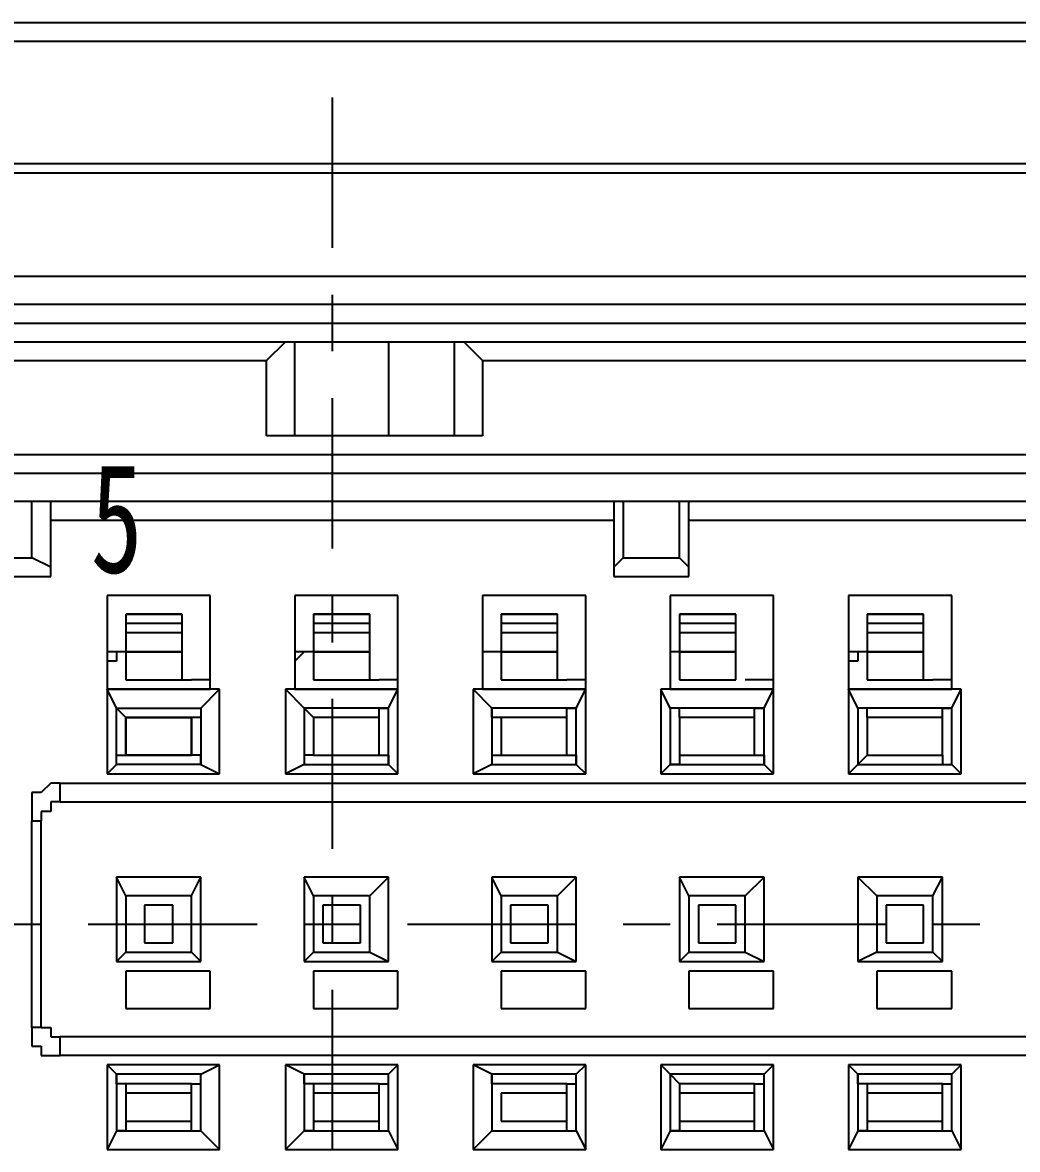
# Model space of a CAD drawing. Header units: inches. Extents: x 47316 to 59086, y 3141 to 11743.
# Drawn here: x 51724.39 to 51756.19, y 5676.28 to 5712.28 of the extents above; entities that cross this region are included whole.
import ezdxf

# ---------------------------------------------------------------- set-up
doc = ezdxf.new("R2010")
doc.units = ezdxf.units.IN
doc.header["$MEASUREMENT"] = 0
doc.layers.add('Drawing Frame', color=7, linetype='Continuous')
doc.layers.add('P', color=250, linetype='Continuous', lineweight=100)
doc.styles.add('MtX_FangSong_GB2312', font='')
doc.styles.get("Standard").update_dxf_attribs({"font": ''})
doc.styles.get('MtX_FangSong_GB2312').set_extended_font_data('FangSong_GB2312')
doc.styles.get('Standard').set_extended_font_data('SimSun')
doc.linetypes.add('_VeSys_Busbar', pattern='A,0.0001,-0.125,["=",Standard,S=0.35,R=0,X=-0.15,Y=-0.175],-0.125', length=0.2501)

msp = doc.modelspace()

# ---------------------------------------------------------------- linework, layer by layer
at = {"layer": 'P', "color": 0, "linetype": 'Continuous', "lineweight": -3}
for p, q in [((51702.791, 5712.277), (51765.791, 5712.277)), ((51702.791, 5711.677), (51765.791, 5711.677)), ((51734.291, 5709.877), (51734.291, 5705.077)), ((51702.791, 5707.777), (51765.791, 5707.777)), ((51702.791, 5707.477), (51765.791, 5707.477)), ((51702.791, 5704.177), (51765.791, 5704.177)), ((51734.291, 5703.577), (51734.291, 5701.777)), ((51702.791, 5703.277), (51765.791, 5703.277)), ((51702.791, 5702.677), (51765.791, 5702.677)), ((51707.591, 5702.077), (51760.991, 5702.077)), ((51732.191, 5701.477), (51732.791, 5702.077)), ((51733.091, 5699.077), (51733.091, 5702.077)), ((51736.091, 5702.077), (51736.091, 5699.077)), ((51738.191, 5702.077), (51738.191, 5699.077)), ((51738.491, 5702.077), (51739.091, 5701.477)), ((51707.591, 5701.477), (51732.191, 5701.477)), ((51732.191, 5699.077), (51732.191, 5701.477)), ((51739.091, 5701.477), (51739.091, 5699.077)), ((51739.091, 5701.477), (51760.991, 5701.477)), ((51734.291, 5700.277), (51734.291, 5695.477)), ((51739.091, 5699.077), (51732.191, 5699.077)), ((51707.591, 5698.477), (51760.991, 5698.477)), ((51707.591, 5697.877), (51760.991, 5697.877)), ((51761.591, 5696.977), (51706.691, 5696.977)), ((51724.691, 5695.177), (51724.691, 5696.977)), ((51725.291, 5694.877), (51725.291, 5696.977)), ((51743.291, 5696.977), (51743.291, 5694.877)), ((51743.591, 5696.977), (51743.591, 5695.177)), ((51745.391, 5695.177), (51745.391, 5696.977)), ((51745.691, 5694.877), (51745.691, 5696.977)), ((51725.291, 5696.377), (51743.291, 5696.377)), ((51745.691, 5696.377), (51760.991, 5696.377)), ((51723.191, 5695.177), (51724.691, 5695.177)), ((51725.291, 5694.877), (51724.691, 5695.177)), ((51725.291, 5694.577), (51725.291, 5694.877)), ((51725.291, 5694.877), (51725.291, 5694.877)), ((51725.291, 5694.877), (51725.291, 5694.877)), ((51725.291, 5694.877), (51725.291, 5694.877)), ((51725.291, 5694.877), (51725.291, 5694.877)), ((51725.291, 5694.877), (51725.291, 5694.877)), ((51725.291, 5694.877), (51725.291, 5694.877)), ((51725.291, 5694.877), (51725.291, 5694.877)), ((51725.291, 5694.877), (51725.291, 5694.877)), ((51725.291, 5694.877), (51725.291, 5694.877)), ((51743.291, 5694.877), (51743.591, 5695.177)), ((51743.291, 5694.877), (51743.291, 5694.877)), ((51743.291, 5694.877), (51743.291, 5694.877)), ((51743.291, 5694.877), (51743.291, 5694.877)), ((51743.291, 5694.877), (51743.291, 5694.877)), ((51743.291, 5694.877), (51743.291, 5694.877)), ((51743.291, 5694.877), (51743.291, 5694.877)), ((51743.291, 5694.877), (51743.291, 5694.877)), ((51743.291, 5694.877), (51743.291, 5694.877)), ((51743.291, 5694.877), (51743.291, 5694.877)), ((51743.291, 5694.877), (51743.291, 5694.577)), ((51743.591, 5695.177), (51745.391, 5695.177)), ((51745.691, 5694.877), (51745.391, 5695.177)), ((51745.691, 5694.577), (51745.691, 5694.877)), ((51745.691, 5694.877), (51745.691, 5694.877)), ((51745.691, 5694.877), (51745.691, 5694.877)), ((51745.691, 5694.877), (51745.691, 5694.877)), ((51745.691, 5694.877), (51745.691, 5694.877)), ((51745.691, 5694.877), (51745.691, 5694.877)), ((51745.691, 5694.877), (51745.691, 5694.877)), ((51745.691, 5694.877), (51745.691, 5694.877)), ((51745.691, 5694.877), (51745.691, 5694.877)), ((51745.691, 5694.877), (51745.691, 5694.877)), ((51723.191, 5694.577), (51724.991, 5694.577)), ((51724.991, 5694.577), (51724.991, 5694.577)), ((51724.991, 5694.577), (51724.991, 5694.577)), ((51724.991, 5694.577), (51724.991, 5694.577)), ((51724.991, 5694.577), (51724.991, 5694.577)), ((51724.991, 5694.577), (51725.291, 5694.577)), ((51725.291, 5694.577), (51725.291, 5694.577)), ((51725.291, 5694.577), (51725.291, 5694.577)), ((51725.291, 5694.577), (51725.291, 5694.577)), ((51743.291, 5694.577), (51743.291, 5694.577)), ((51743.291, 5694.577), (51743.291, 5694.577)), ((51743.291, 5694.577), (51743.291, 5694.577)), ((51743.291, 5694.577), (51743.591, 5694.577)), ((51743.591, 5694.577), (51745.391, 5694.577)), ((51743.591, 5694.577), (51743.591, 5694.577)), ((51743.591, 5694.577), (51743.591, 5694.577)), ((51743.591, 5694.577), (51743.591, 5694.577)), ((51743.591, 5694.577), (51743.591, 5694.577)), ((51745.391, 5694.577), (51745.391, 5694.577)), ((51745.391, 5694.577), (51745.391, 5694.577)), ((51745.391, 5694.577), (51745.391, 5694.577)), ((51745.391, 5694.577), (51745.391, 5694.577)), ((51745.391, 5694.577), (51745.691, 5694.577)), ((51745.691, 5694.577), (51745.691, 5694.577)), ((51745.691, 5694.577), (51745.691, 5694.577)), ((51745.691, 5694.577), (51745.691, 5694.577)), ((51727.091, 5693.977), (51727.091, 5690.977)), ((51730.391, 5693.977), (51727.091, 5693.977)), ((51730.391, 5690.977), (51730.391, 5693.977)), ((51733.091, 5693.977), (51733.091, 5690.977)), ((51736.391, 5693.977), (51733.091, 5693.977)), ((51734.291, 5693.977), (51734.291, 5692.477)), ((51736.391, 5690.977), (51736.391, 5693.977)), ((51739.091, 5693.977), (51739.091, 5690.977)), ((51742.391, 5693.977), (51739.091, 5693.977)), ((51742.391, 5690.977), (51742.391, 5693.977)), ((51745.091, 5693.977), (51745.091, 5690.977)), ((51748.391, 5693.977), (51745.091, 5693.977)), ((51748.391, 5690.977), (51748.391, 5693.977)), ((51754.091, 5693.977), (51750.791, 5693.977)), ((51750.791, 5693.977), (51750.791, 5690.977)), ((51754.091, 5690.977), (51754.091, 5693.977)), ((51727.691, 5693.377), (51729.491, 5693.377)), ((51727.691, 5693.377), (51727.691, 5691.277)), ((51729.491, 5693.377), (51727.691, 5693.377)), ((51729.491, 5693.077), (51727.691, 5693.077)), ((51729.491, 5691.277), (51729.491, 5693.377)), ((51733.691, 5693.377), (51735.491, 5693.377)), ((51733.691, 5693.377), (51733.691, 5691.277)), ((51735.491, 5693.377), (51733.691, 5693.377)), ((51735.491, 5693.077), (51733.691, 5693.077)), ((51735.491, 5691.277), (51735.491, 5693.377)), ((51739.691, 5693.377), (51741.491, 5693.377)), ((51739.691, 5693.377), (51739.691, 5691.277)), ((51741.491, 5693.377), (51739.691, 5693.377)), ((51741.491, 5693.077), (51739.691, 5693.077)), ((51741.491, 5691.277), (51741.491, 5693.377)), ((51745.391, 5693.377), (51747.191, 5693.377)), ((51745.391, 5693.377), (51745.391, 5691.277)), ((51747.191, 5693.377), (51745.391, 5693.377)), ((51747.191, 5693.077), (51745.391, 5693.077)), ((51747.191, 5691.277), (51747.191, 5693.377)), ((51751.391, 5693.377), (51753.191, 5693.377)), ((51753.191, 5693.377), (51751.391, 5693.377)), ((51751.391, 5693.377), (51751.391, 5691.277)), ((51753.191, 5693.077), (51751.391, 5693.077)), ((51753.191, 5691.277), (51753.191, 5693.377)), ((51729.491, 5692.777), (51727.691, 5692.777)), ((51735.491, 5692.777), (51733.691, 5692.777)), ((51741.491, 5692.777), (51739.691, 5692.777)), ((51747.191, 5692.777), (51745.391, 5692.777)), ((51753.191, 5692.777), (51751.391, 5692.777)), ((51727.691, 5692.177), (51727.091, 5692.177)), ((51727.691, 5692.177), (51727.391, 5692.177)), ((51727.391, 5692.177), (51727.391, 5692.177)), ((51727.391, 5692.177), (51727.391, 5692.177)), ((51727.391, 5692.177), (51727.391, 5691.877)), ((51727.691, 5692.177), (51729.491, 5692.177)), ((51729.491, 5692.177), (51727.691, 5692.177)), ((51733.691, 5692.177), (51733.091, 5692.177)), ((51733.391, 5692.177), (51733.091, 5691.877)), ((51733.391, 5692.177), (51733.391, 5692.177)), ((51733.391, 5692.177), (51733.391, 5692.177)), ((51733.391, 5692.177), (51733.391, 5692.177)), ((51733.691, 5692.177), (51735.491, 5692.177)), ((51735.491, 5692.177), (51733.691, 5692.177)), ((51739.691, 5692.177), (51739.091, 5692.177)), ((51739.391, 5692.177), (51739.091, 5692.177)), ((51739.091, 5692.177), (51739.091, 5691.877)), ((51739.391, 5692.177), (51739.391, 5692.177)), ((51739.391, 5692.177), (51739.391, 5692.177)), ((51739.691, 5692.177), (51741.491, 5692.177)), ((51741.491, 5692.177), (51739.691, 5692.177)), ((51745.391, 5692.177), (51745.091, 5692.177)), ((51745.391, 5692.177), (51745.091, 5692.177)), ((51745.091, 5692.177), (51745.091, 5691.877)), ((51745.391, 5692.177), (51747.191, 5692.177)), ((51747.191, 5692.177), (51745.391, 5692.177)), ((51745.391, 5692.177), (51745.391, 5692.177)), ((51745.391, 5692.177), (51745.391, 5692.177)), ((51751.391, 5692.177), (51750.791, 5692.177)), ((51751.391, 5692.177), (51751.091, 5692.177)), ((51751.091, 5692.177), (51751.091, 5692.177)), ((51751.091, 5692.177), (51751.091, 5691.877)), ((51751.391, 5692.177), (51753.191, 5692.177)), ((51753.191, 5692.177), (51751.391, 5692.177)), ((51751.391, 5692.177), (51751.391, 5692.177)), ((51727.391, 5691.877), (51727.091, 5691.877)), ((51727.091, 5691.877), (51727.091, 5691.877)), ((51733.091, 5691.877), (51733.091, 5691.877)), ((51733.091, 5691.877), (51733.091, 5691.877)), ((51739.091, 5691.877), (51739.091, 5691.877)), ((51739.091, 5691.877), (51739.091, 5691.877)), ((51745.091, 5691.877), (51745.091, 5691.877)), ((51745.091, 5691.877), (51745.091, 5691.877)), ((51751.091, 5691.877), (51750.791, 5691.877)), ((51751.091, 5691.877), (51751.091, 5691.877)), ((51727.691, 5691.277), (51729.491, 5691.277)), ((51729.491, 5691.277), (51729.491, 5691.277)), ((51729.491, 5691.277), (51729.491, 5691.277)), ((51729.491, 5691.277), (51729.491, 5691.277)), ((51729.491, 5691.277), (51729.491, 5691.277)), ((51729.491, 5691.277), (51729.491, 5691.277)), ((51729.491, 5691.277), (51729.491, 5691.277)), ((51729.491, 5691.277), (51729.491, 5691.277)), ((51729.491, 5691.277), (51729.491, 5691.277)), ((51729.491, 5691.277), (51729.791, 5691.277)), ((51730.391, 5691.277), (51729.791, 5691.277)), ((51729.791, 5691.277), (51729.791, 5691.277)), ((51729.791, 5691.277), (51729.791, 5691.277)), ((51729.791, 5691.277), (51729.791, 5691.277)), ((51729.791, 5691.277), (51729.791, 5691.277)), ((51733.691, 5691.277), (51735.491, 5691.277)), ((51735.491, 5691.277), (51735.491, 5691.277)), ((51735.491, 5691.277), (51735.491, 5691.277)), ((51735.491, 5691.277), (51735.491, 5691.277)), ((51735.491, 5691.277), (51735.491, 5691.277)), ((51735.491, 5691.277), (51735.491, 5691.277)), ((51735.491, 5691.277), (51735.491, 5691.277)), ((51735.491, 5691.277), (51735.491, 5691.277)), ((51735.491, 5691.277), (51735.491, 5691.277)), ((51735.491, 5691.277), (51735.491, 5691.277)), ((51735.491, 5691.277), (51735.491, 5691.277)), ((51735.491, 5691.277), (51735.491, 5691.277)), ((51735.491, 5691.277), (51735.791, 5691.277)), ((51736.391, 5691.277), (51735.791, 5691.277)), ((51735.791, 5691.277), (51735.791, 5691.277)), ((51739.691, 5691.277), (51741.491, 5691.277)), ((51741.491, 5691.277), (51741.491, 5691.277)), ((51741.491, 5691.277), (51741.491, 5691.277)), ((51741.491, 5691.277), (51741.491, 5691.277)), ((51741.491, 5691.277), (51741.491, 5691.277)), ((51741.491, 5691.277), (51741.491, 5691.277)), ((51741.491, 5691.277), (51741.491, 5691.277)), ((51741.491, 5691.277), (51741.491, 5691.277)), ((51741.491, 5691.277), (51741.491, 5691.277)), ((51741.491, 5691.277), (51741.491, 5691.277)), ((51741.491, 5691.277), (51741.491, 5691.277)), ((51741.491, 5691.277), (51741.491, 5691.277)), ((51741.491, 5691.277), (51741.491, 5691.277)), ((51741.491, 5691.277), (51741.791, 5691.277)), ((51742.391, 5691.277), (51741.791, 5691.277)), ((51745.391, 5691.277), (51747.191, 5691.277)), ((51748.391, 5691.277), (51747.491, 5691.277)), ((51747.491, 5691.277), (51747.491, 5691.277)), ((51747.491, 5691.277), (51747.491, 5691.277)), ((51747.491, 5691.277), (51747.491, 5691.277)), ((51747.491, 5691.277), (51747.491, 5691.277)), ((51747.491, 5691.277), (51747.491, 5691.277)), ((51747.491, 5691.277), (51747.491, 5691.277)), ((51747.491, 5691.277), (51747.491, 5691.277)), ((51747.491, 5691.277), (51747.491, 5691.277)), ((51747.491, 5691.277), (51747.491, 5691.277)), ((51747.491, 5691.277), (51747.491, 5691.277)), ((51747.491, 5691.277), (51747.491, 5691.277)), ((51747.491, 5691.277), (51747.491, 5691.277)), ((51747.491, 5691.277), (51747.491, 5691.277)), ((51751.391, 5691.277), (51753.191, 5691.277)), ((51753.191, 5691.277), (51753.191, 5691.277)), ((51753.191, 5691.277), (51753.491, 5691.277)), ((51754.091, 5691.277), (51753.491, 5691.277)), ((51753.491, 5691.277), (51753.491, 5691.277)), ((51753.491, 5691.277), (51753.491, 5691.277)), ((51753.491, 5691.277), (51753.491, 5691.277)), ((51753.491, 5691.277), (51753.491, 5691.277)), ((51753.491, 5691.277), (51753.491, 5691.277)), ((51753.491, 5691.277), (51753.491, 5691.277)), ((51753.491, 5691.277), (51753.491, 5691.277)), ((51753.491, 5691.277), (51753.491, 5691.277)), ((51753.491, 5691.277), (51753.491, 5691.277)), ((51753.491, 5691.277), (51753.491, 5691.277)), ((51753.491, 5691.277), (51753.491, 5691.277)), ((51727.091, 5690.977), (51727.091, 5688.277)), ((51727.391, 5690.377), (51727.091, 5690.977)), ((51730.691, 5690.977), (51727.091, 5690.977)), ((51727.091, 5690.977), (51730.391, 5690.977)), ((51730.091, 5690.377), (51730.691, 5690.977)), ((51730.691, 5688.277), (51730.691, 5690.977)), ((51732.791, 5690.977), (51732.791, 5688.277)), ((51733.391, 5690.377), (51732.791, 5690.977)), ((51736.391, 5690.977), (51732.791, 5690.977)), ((51733.091, 5690.977), (51736.391, 5690.977)), ((51736.091, 5690.377), (51736.391, 5690.977)), ((51736.391, 5688.277), (51736.391, 5690.977)), ((51738.791, 5690.977), (51738.791, 5688.277)), ((51742.391, 5690.977), (51738.791, 5690.977)), ((51739.391, 5690.377), (51738.791, 5690.977)), ((51739.091, 5690.977), (51742.391, 5690.977)), ((51742.091, 5690.377), (51742.391, 5690.977)), ((51742.391, 5688.277), (51742.391, 5690.977)), ((51748.391, 5690.977), (51744.791, 5690.977)), ((51744.791, 5690.977), (51744.791, 5688.277)), ((51745.091, 5690.377), (51744.791, 5690.977)), ((51745.091, 5690.977), (51748.391, 5690.977)), ((51748.091, 5690.377), (51748.391, 5690.977)), ((51748.391, 5688.277), (51748.391, 5690.977)), ((51754.391, 5690.977), (51750.791, 5690.977)), ((51750.791, 5690.977), (51754.091, 5690.977)), ((51750.791, 5690.977), (51750.791, 5688.277)), ((51751.091, 5690.377), (51750.791, 5690.977)), ((51754.091, 5690.377), (51754.391, 5690.977)), ((51754.391, 5688.277), (51754.391, 5690.977)), ((51734.291, 5690.677), (51734.291, 5685.877)), ((51727.391, 5688.577), (51727.391, 5690.377)), ((51727.391, 5690.377), (51730.091, 5690.377)), ((51727.391, 5690.377), (51727.391, 5690.377)), ((51727.391, 5690.377), (51727.391, 5690.377)), ((51727.391, 5690.377), (51727.391, 5690.377)), ((51727.391, 5690.377), (51727.391, 5690.377)), ((51727.391, 5690.377), (51727.391, 5690.377)), ((51727.391, 5690.377), (51727.391, 5690.377)), ((51727.391, 5690.377), (51727.391, 5690.377)), ((51727.391, 5690.377), (51727.691, 5690.077)), ((51730.091, 5690.377), (51730.091, 5688.577)), ((51730.091, 5690.377), (51730.091, 5690.377)), ((51730.091, 5690.377), (51730.091, 5690.377)), ((51730.091, 5690.377), (51730.091, 5690.377)), ((51730.091, 5690.377), (51730.091, 5690.377)), ((51730.091, 5690.377), (51730.091, 5690.377)), ((51730.091, 5690.377), (51730.091, 5690.377)), ((51730.091, 5690.377), (51730.091, 5690.377)), ((51730.091, 5690.377), (51730.091, 5690.077)), ((51733.391, 5690.377), (51733.391, 5688.577)), ((51736.091, 5690.377), (51733.391, 5690.377)), ((51733.691, 5690.077), (51733.391, 5690.377)), ((51733.391, 5690.377), (51733.391, 5690.377)), ((51733.391, 5690.377), (51733.391, 5690.377)), ((51733.391, 5690.377), (51733.391, 5690.377)), ((51733.391, 5690.377), (51733.391, 5690.377)), ((51733.391, 5690.377), (51733.391, 5690.377)), ((51733.391, 5690.377), (51733.391, 5690.377)), ((51733.391, 5690.377), (51733.391, 5690.377)), ((51733.391, 5690.377), (51733.391, 5690.377)), ((51733.391, 5690.377), (51733.391, 5690.377)), ((51735.791, 5690.077), (51735.791, 5690.377)), ((51735.791, 5690.377), (51736.091, 5690.377)), ((51736.091, 5688.577), (51736.091, 5690.377)), ((51736.091, 5690.377), (51736.091, 5690.377)), ((51736.091, 5690.377), (51736.091, 5690.377)), ((51736.091, 5690.377), (51736.091, 5690.377)), ((51736.091, 5690.377), (51736.091, 5690.377)), ((51736.091, 5690.377), (51736.091, 5690.377)), ((51736.091, 5690.377), (51736.091, 5690.377)), ((51736.091, 5690.377), (51736.091, 5690.377)), ((51736.091, 5690.377), (51736.091, 5690.377)), ((51739.391, 5690.377), (51739.391, 5688.577)), ((51742.091, 5690.377), (51739.391, 5690.377)), ((51739.391, 5690.077), (51739.391, 5690.377)), ((51739.391, 5690.377), (51739.391, 5690.377)), ((51739.391, 5690.377), (51739.391, 5690.377)), ((51739.391, 5690.377), (51739.391, 5690.377)), ((51739.391, 5690.377), (51739.391, 5690.377)), ((51739.391, 5690.377), (51739.391, 5690.377)), ((51739.391, 5690.377), (51739.391, 5690.377)), ((51739.391, 5690.377), (51739.391, 5690.377)), ((51739.391, 5690.377), (51739.391, 5690.377)), ((51739.391, 5690.377), (51739.391, 5690.377)), ((51741.791, 5690.077), (51741.791, 5690.377)), ((51741.791, 5690.377), (51741.791, 5690.377)), ((51741.791, 5690.377), (51741.791, 5690.377)), ((51741.791, 5690.377), (51741.791, 5690.377)), ((51741.791, 5690.377), (51742.091, 5690.377)), ((51742.091, 5688.577), (51742.091, 5690.377)), ((51742.091, 5690.377), (51742.091, 5690.377)), ((51742.091, 5690.377), (51742.091, 5690.377)), ((51742.091, 5690.377), (51742.091, 5690.377)), ((51742.091, 5690.377), (51742.091, 5690.377)), ((51742.091, 5690.377), (51742.091, 5690.377)), ((51748.091, 5690.377), (51745.091, 5690.377)), ((51745.091, 5690.377), (51745.091, 5688.577)), ((51745.391, 5690.377), (51745.091, 5690.377)), ((51745.391, 5690.077), (51745.391, 5690.377)), ((51745.391, 5690.377), (51745.391, 5690.377)), ((51745.391, 5690.377), (51745.391, 5690.377)), ((51745.391, 5690.377), (51745.391, 5690.377)), ((51745.391, 5690.377), (51745.391, 5690.377)), ((51745.391, 5690.377), (51745.391, 5690.377)), ((51745.391, 5690.377), (51745.391, 5690.377)), ((51745.391, 5690.377), (51745.391, 5690.377)), ((51745.391, 5690.377), (51745.391, 5690.377)), ((51747.791, 5690.077), (51747.791, 5690.377)), ((51747.791, 5690.377), (51747.791, 5690.377)), ((51747.791, 5690.377), (51747.791, 5690.377)), ((51747.791, 5690.377), (51747.791, 5690.377)), ((51747.791, 5690.377), (51747.791, 5690.377)), ((51747.791, 5690.377), (51748.091, 5690.377)), ((51748.091, 5688.577), (51748.091, 5690.377)), ((51748.091, 5690.377), (51748.091, 5690.377)), ((51748.091, 5690.377), (51748.091, 5690.377)), ((51748.091, 5690.377), (51748.091, 5690.377)), ((51748.091, 5690.377), (51748.091, 5690.377)), ((51754.091, 5690.377), (51751.091, 5690.377)), ((51751.091, 5690.377), (51751.091, 5688.577)), ((51751.391, 5690.377), (51751.091, 5690.377)), ((51751.091, 5690.377), (51751.091, 5690.377)), ((51751.091, 5690.377), (51751.091, 5690.377)), ((51751.091, 5690.377), (51751.091, 5690.377)), ((51751.391, 5690.077), (51751.391, 5690.377)), ((51751.391, 5690.377), (51751.391, 5690.377)), ((51751.391, 5690.377), (51751.391, 5690.377)), ((51751.391, 5690.377), (51751.391, 5690.377)), ((51751.391, 5690.377), (51751.391, 5690.377)), ((51751.391, 5690.377), (51751.391, 5690.377)), ((51753.791, 5690.077), (51753.791, 5690.377)), ((51753.791, 5690.377), (51753.791, 5690.377)), ((51753.791, 5690.377), (51753.791, 5690.377)), ((51753.791, 5690.377), (51753.791, 5690.377)), ((51753.791, 5690.377), (51753.791, 5690.377)), ((51753.791, 5690.377), (51753.791, 5690.377)), ((51753.791, 5690.377), (51753.791, 5690.377)), ((51753.791, 5690.377), (51753.791, 5690.377)), ((51753.791, 5690.377), (51754.091, 5690.377)), ((51754.091, 5688.577), (51754.091, 5690.377)), ((51754.091, 5690.377), (51754.091, 5690.377)), ((51727.691, 5688.877), (51727.691, 5690.077)), ((51727.691, 5690.077), (51729.791, 5690.077)), ((51727.691, 5690.077), (51727.691, 5688.877)), ((51729.791, 5690.077), (51727.691, 5690.077)), ((51727.691, 5690.077), (51727.691, 5690.077)), ((51729.791, 5690.077), (51729.791, 5688.877)), ((51729.791, 5688.877), (51729.791, 5690.077)), ((51730.091, 5690.077), (51729.791, 5690.077)), ((51733.691, 5690.077), (51733.691, 5688.877)), ((51735.791, 5690.077), (51733.691, 5690.077)), ((51733.691, 5690.077), (51733.691, 5688.877)), ((51735.791, 5690.077), (51733.691, 5690.077)), ((51733.691, 5690.077), (51733.691, 5690.077)), ((51735.791, 5688.877), (51735.791, 5690.077)), ((51735.791, 5688.877), (51735.791, 5690.077)), ((51735.791, 5690.077), (51735.791, 5690.077)), ((51739.391, 5690.077), (51739.391, 5688.877)), ((51741.791, 5690.077), (51739.391, 5690.077)), ((51739.391, 5690.077), (51739.391, 5690.077)), ((51739.691, 5690.077), (51739.691, 5688.877)), ((51741.791, 5690.077), (51739.691, 5690.077)), ((51741.791, 5688.877), (51741.791, 5690.077)), ((51741.791, 5688.877), (51741.791, 5690.077)), ((51741.791, 5690.077), (51741.791, 5690.077)), ((51747.791, 5690.077), (51745.391, 5690.077)), ((51745.391, 5690.077), (51745.391, 5688.877)), ((51747.791, 5690.077), (51745.391, 5690.077)), ((51745.391, 5690.077), (51745.391, 5688.877)), ((51745.391, 5690.077), (51745.391, 5690.077)), ((51747.791, 5688.877), (51747.791, 5690.077)), ((51747.791, 5688.877), (51747.791, 5690.077)), ((51747.791, 5690.077), (51747.791, 5690.077)), ((51753.791, 5690.077), (51751.391, 5690.077)), ((51751.391, 5690.077), (51751.391, 5688.877)), ((51753.791, 5690.077), (51751.391, 5690.077)), ((51751.391, 5690.077), (51751.391, 5688.877)), ((51751.391, 5690.077), (51751.391, 5690.077)), ((51753.791, 5688.877), (51753.791, 5690.077)), ((51753.791, 5688.877), (51753.791, 5690.077)), ((51753.791, 5690.077), (51753.791, 5690.077)), ((51727.391, 5688.577), (51727.391, 5688.877)), ((51727.391, 5688.877), (51727.391, 5688.877)), ((51727.391, 5688.877), (51727.391, 5688.877)), ((51727.391, 5688.877), (51727.391, 5688.877)), ((51727.391, 5688.877), (51727.391, 5688.877)), ((51727.391, 5688.877), (51727.691, 5688.877)), ((51729.791, 5688.877), (51727.691, 5688.877)), ((51727.691, 5688.877), (51729.791, 5688.877)), ((51727.691, 5688.877), (51727.691, 5688.877)), ((51730.091, 5688.877), (51729.791, 5688.877)), ((51730.091, 5688.577), (51730.091, 5688.877)), ((51730.091, 5688.877), (51730.091, 5688.877)), ((51730.091, 5688.877), (51730.091, 5688.877)), ((51730.091, 5688.877), (51730.091, 5688.877)), ((51730.091, 5688.877), (51730.091, 5688.877)), ((51730.091, 5688.877), (51730.091, 5688.877)), ((51733.691, 5688.877), (51733.391, 5688.877)), ((51733.391, 5688.877), (51733.391, 5688.877)), ((51733.391, 5688.877), (51733.391, 5688.877)), ((51733.391, 5688.877), (51733.391, 5688.877)), ((51733.391, 5688.877), (51733.391, 5688.877)), ((51733.391, 5688.877), (51733.391, 5688.877)), ((51733.391, 5688.877), (51733.391, 5688.577)), ((51733.691, 5688.877), (51735.791, 5688.877)), ((51733.691, 5688.877), (51735.791, 5688.877)), ((51733.691, 5688.877), (51733.691, 5688.877)), ((51735.791, 5688.877), (51735.791, 5688.877)), ((51735.791, 5688.877), (51735.791, 5688.877)), ((51735.791, 5688.877), (51736.091, 5688.877)), ((51736.091, 5688.877), (51736.091, 5688.877)), ((51736.091, 5688.877), (51736.091, 5688.877)), ((51736.091, 5688.877), (51736.091, 5688.877)), ((51736.091, 5688.877), (51736.091, 5688.577)), ((51739.391, 5688.877), (51741.791, 5688.877)), ((51739.391, 5688.877), (51739.391, 5688.877)), ((51739.391, 5688.877), (51739.391, 5688.877)), ((51739.391, 5688.877), (51739.391, 5688.877)), ((51739.391, 5688.877), (51739.391, 5688.877)), ((51739.391, 5688.877), (51739.391, 5688.877)), ((51739.391, 5688.877), (51739.391, 5688.877)), ((51739.391, 5688.877), (51739.391, 5688.877)), ((51739.391, 5688.877), (51739.391, 5688.577)), ((51739.691, 5688.877), (51741.791, 5688.877)), ((51741.791, 5688.877), (51741.791, 5688.877)), ((51741.791, 5688.877), (51741.791, 5688.877)), ((51741.791, 5688.877), (51741.791, 5688.877)), ((51741.791, 5688.877), (51741.791, 5688.877)), ((51741.791, 5688.877), (51741.791, 5688.877)), ((51741.791, 5688.877), (51742.091, 5688.877)), ((51742.091, 5688.877), (51742.091, 5688.877)), ((51742.091, 5688.877), (51742.091, 5688.577)), ((51745.391, 5688.877), (51747.791, 5688.877)), ((51745.391, 5688.877), (51747.791, 5688.877)), ((51745.391, 5688.877), (51745.391, 5688.877)), ((51745.391, 5688.877), (51745.391, 5688.877)), ((51745.391, 5688.877), (51745.391, 5688.877)), ((51745.391, 5688.877), (51745.391, 5688.877)), ((51745.391, 5688.877), (51745.391, 5688.877)), ((51745.391, 5688.877), (51745.391, 5688.877)), ((51745.391, 5688.877), (51745.391, 5688.877)), ((51745.391, 5688.877), (51745.391, 5688.577)), ((51747.791, 5688.877), (51747.791, 5688.877)), ((51747.791, 5688.877), (51747.791, 5688.877)), ((51747.791, 5688.877), (51747.791, 5688.877)), ((51747.791, 5688.877), (51747.791, 5688.877)), ((51747.791, 5688.877), (51747.791, 5688.877)), ((51747.791, 5688.877), (51747.791, 5688.877)), ((51747.791, 5688.877), (51748.091, 5688.877)), ((51748.091, 5688.877), (51748.091, 5688.577)), ((51751.391, 5688.877), (51751.091, 5688.577)), ((51751.391, 5688.877), (51753.791, 5688.877)), ((51751.391, 5688.877), (51753.791, 5688.877)), ((51751.391, 5688.877), (51751.391, 5688.877)), ((51751.391, 5688.877), (51751.391, 5688.877)), ((51751.391, 5688.877), (51751.391, 5688.877)), ((51751.391, 5688.877), (51751.391, 5688.877)), ((51751.391, 5688.877), (51751.391, 5688.877)), ((51751.391, 5688.877), (51751.391, 5688.877)), ((51751.391, 5688.877), (51751.391, 5688.877)), ((51753.791, 5688.877), (51753.791, 5688.877)), ((51753.791, 5688.877), (51753.791, 5688.877)), ((51753.791, 5688.877), (51753.791, 5688.877)), ((51753.791, 5688.877), (51753.791, 5688.877)), ((51753.791, 5688.877), (51753.791, 5688.877)), ((51753.791, 5688.877), (51753.791, 5688.877)), ((51753.791, 5688.877), (51753.791, 5688.877)), ((51753.791, 5688.877), (51753.791, 5688.577)), ((51727.391, 5688.577), (51727.091, 5688.277)), ((51730.091, 5688.577), (51727.391, 5688.577)), ((51727.391, 5688.577), (51727.391, 5688.577)), ((51727.391, 5688.577), (51727.391, 5688.577)), ((51727.391, 5688.577), (51727.391, 5688.577)), ((51727.391, 5688.577), (51727.391, 5688.577)), ((51730.091, 5688.577), (51730.691, 5688.277)), ((51730.091, 5688.577), (51730.091, 5688.577)), ((51730.091, 5688.577), (51730.091, 5688.577)), ((51730.091, 5688.577), (51730.091, 5688.577)), ((51730.091, 5688.577), (51730.091, 5688.577)), ((51733.391, 5688.577), (51732.791, 5688.277)), ((51733.391, 5688.577), (51736.091, 5688.577)), ((51733.391, 5688.577), (51733.391, 5688.577)), ((51733.391, 5688.577), (51733.391, 5688.577)), ((51733.391, 5688.577), (51733.391, 5688.577)), ((51736.091, 5688.577), (51736.391, 5688.277)), ((51736.091, 5688.577), (51736.091, 5688.577)), ((51736.091, 5688.577), (51736.091, 5688.577)), ((51736.091, 5688.577), (51736.091, 5688.577)), ((51739.391, 5688.577), (51738.791, 5688.277)), ((51739.391, 5688.577), (51742.091, 5688.577)), ((51739.391, 5688.577), (51739.391, 5688.577)), ((51739.391, 5688.577), (51739.391, 5688.577)), ((51739.391, 5688.577), (51739.391, 5688.577)), ((51742.091, 5688.577), (51742.391, 5688.277)), ((51742.091, 5688.577), (51742.091, 5688.577)), ((51742.091, 5688.577), (51742.091, 5688.577)), ((51742.091, 5688.577), (51742.091, 5688.577)), ((51745.091, 5688.577), (51744.791, 5688.277)), ((51745.091, 5688.577), (51748.091, 5688.577)), ((51745.391, 5688.577), (51745.091, 5688.577)), ((51745.391, 5688.577), (51745.391, 5688.577)), ((51745.391, 5688.577), (51745.391, 5688.577)), ((51748.091, 5688.577), (51748.391, 5688.277)), ((51748.091, 5688.577), (51748.091, 5688.577)), ((51748.091, 5688.577), (51748.091, 5688.577)), ((51748.091, 5688.577), (51748.091, 5688.577)), ((51751.091, 5688.577), (51750.791, 5688.277)), ((51751.091, 5688.577), (51754.091, 5688.577)), ((51751.091, 5688.577), (51751.091, 5688.577)), ((51751.091, 5688.577), (51751.091, 5688.577)), ((51751.091, 5688.577), (51751.091, 5688.577)), ((51753.791, 5688.577), (51753.791, 5688.577)), ((51753.791, 5688.577), (51754.091, 5688.577)), ((51754.091, 5688.577), (51754.391, 5688.277)), ((51754.091, 5688.577), (51754.091, 5688.577)), ((51727.091, 5688.277), (51730.691, 5688.277)), ((51732.791, 5688.277), (51736.391, 5688.277)), ((51738.791, 5688.277), (51742.391, 5688.277)), ((51744.791, 5688.277), (51748.391, 5688.277)), ((51750.791, 5688.277), (51754.391, 5688.277)), ((51724.991, 5687.677), (51724.691, 5687.677)), ((51724.691, 5687.677), (51724.691, 5687.377)), ((51725.291, 5687.977), (51724.991, 5687.677)), ((51724.991, 5687.677), (51724.991, 5687.677)), ((51724.991, 5687.677), (51724.991, 5687.677)), ((51724.991, 5687.677), (51724.991, 5687.677)), ((51725.591, 5687.977), (51725.291, 5687.977)), ((51725.291, 5687.977), (51725.291, 5687.977)), ((51725.291, 5687.977), (51725.291, 5687.977)), ((51725.591, 5687.377), (51725.591, 5687.977)), ((51725.591, 5687.977), (51761.591, 5687.977)), ((51725.591, 5687.977), (51725.591, 5687.977)), ((51725.591, 5687.977), (51725.591, 5687.977)), ((51724.691, 5687.377), (51724.691, 5687.377)), ((51724.691, 5687.377), (51724.691, 5687.377)), ((51724.691, 5687.377), (51724.691, 5687.377)), ((51724.691, 5687.377), (51724.691, 5687.077)), ((51725.591, 5687.377), (51725.291, 5687.377)), ((51725.291, 5687.377), (51725.291, 5687.377)), ((51725.291, 5687.377), (51725.291, 5687.377)), ((51725.291, 5687.377), (51725.291, 5687.377)), ((51725.291, 5687.377), (51725.291, 5687.377)), ((51725.291, 5687.377), (51725.291, 5687.077)), ((51725.591, 5687.377), (51761.591, 5687.377)), ((51725.591, 5687.377), (51725.591, 5687.377)), ((51725.591, 5687.377), (51725.591, 5687.377)), ((51725.591, 5687.377), (51725.591, 5687.377)), ((51725.591, 5687.377), (51725.591, 5687.377)), ((51724.691, 5687.077), (51724.691, 5687.077)), ((51724.691, 5687.077), (51724.691, 5687.077)), ((51724.691, 5687.077), (51724.691, 5686.777)), ((51725.291, 5687.077), (51724.991, 5687.077)), ((51724.991, 5687.077), (51724.991, 5687.077)), ((51724.991, 5687.077), (51724.991, 5687.077)), ((51724.991, 5687.077), (51724.991, 5687.077)), ((51724.991, 5687.077), (51724.991, 5686.777)), ((51725.291, 5687.077), (51725.291, 5687.077)), ((51725.291, 5687.077), (51725.291, 5687.077)), ((51725.291, 5687.077), (51725.291, 5687.077)), ((51724.691, 5680.177), (51724.691, 5686.777)), ((51724.691, 5686.777), (51724.991, 5686.777)), ((51724.991, 5680.177), (51724.991, 5686.777)), ((51727.391, 5684.977), (51727.391, 5682.277)), ((51727.691, 5684.377), (51727.391, 5684.977)), ((51730.091, 5684.977), (51727.391, 5684.977)), ((51729.791, 5684.377), (51730.091, 5684.977)), ((51730.091, 5682.277), (51730.091, 5684.977)), ((51733.391, 5684.977), (51733.391, 5682.277)), ((51733.691, 5684.377), (51733.391, 5684.977)), ((51736.091, 5684.977), (51733.391, 5684.977)), ((51735.491, 5684.377), (51736.091, 5684.977)), ((51736.091, 5682.277), (51736.091, 5684.977)), ((51742.091, 5684.977), (51739.391, 5684.977)), ((51739.391, 5684.977), (51739.391, 5682.277)), ((51739.691, 5684.377), (51739.391, 5684.977)), ((51741.491, 5684.377), (51742.091, 5684.977)), ((51742.091, 5682.277), (51742.091, 5684.977)), ((51748.091, 5684.977), (51745.391, 5684.977)), ((51745.391, 5684.977), (51745.391, 5682.277)), ((51745.691, 5684.377), (51745.391, 5684.977)), ((51747.491, 5684.377), (51748.091, 5684.977)), ((51748.091, 5682.277), (51748.091, 5684.977)), ((51753.791, 5684.977), (51751.091, 5684.977)), ((51751.691, 5684.377), (51751.091, 5684.977)), ((51751.091, 5684.977), (51751.091, 5682.277)), ((51753.491, 5684.377), (51753.791, 5684.977)), ((51753.791, 5682.277), (51753.791, 5684.977)), ((51727.691, 5684.377), (51727.691, 5682.577)), ((51729.791, 5684.377), (51727.691, 5684.377)), ((51727.691, 5684.377), (51727.691, 5682.577)), ((51729.791, 5684.377), (51727.691, 5684.377)), ((51727.691, 5684.377), (51727.691, 5684.377)), ((51728.291, 5684.077), (51728.291, 5682.877)), ((51729.191, 5684.077), (51728.291, 5684.077)), ((51729.191, 5682.877), (51729.191, 5684.077)), ((51729.791, 5682.577), (51729.791, 5684.377)), ((51729.791, 5682.577), (51729.791, 5684.377)), ((51729.791, 5684.377), (51729.791, 5684.377)), ((51733.691, 5684.377), (51733.691, 5682.577)), ((51735.491, 5684.377), (51733.691, 5684.377)), ((51733.691, 5684.377), (51733.691, 5682.577)), ((51735.491, 5684.377), (51733.691, 5684.377)), ((51733.691, 5684.377), (51733.691, 5684.377)), ((51733.991, 5684.077), (51733.991, 5682.877)), ((51735.191, 5684.077), (51733.991, 5684.077)), ((51734.291, 5684.377), (51734.291, 5682.877)), ((51735.191, 5682.877), (51735.191, 5684.077)), ((51735.491, 5682.577), (51735.491, 5684.377)), ((51735.491, 5682.577), (51735.491, 5684.377)), ((51735.491, 5684.377), (51735.491, 5684.377)), ((51741.491, 5684.377), (51739.691, 5684.377)), ((51739.691, 5684.377), (51739.691, 5682.577)), ((51741.491, 5684.377), (51739.691, 5684.377)), ((51739.691, 5684.377), (51739.691, 5682.577)), ((51739.691, 5684.377), (51739.691, 5684.377)), ((51741.191, 5684.077), (51739.991, 5684.077)), ((51739.991, 5684.077), (51739.991, 5682.877)), ((51741.191, 5682.877), (51741.191, 5684.077)), ((51741.491, 5682.577), (51741.491, 5684.377)), ((51741.491, 5682.577), (51741.491, 5684.377)), ((51741.491, 5684.377), (51741.491, 5684.377)), ((51747.491, 5684.377), (51745.691, 5684.377)), ((51745.691, 5684.377), (51745.691, 5682.577)), ((51747.491, 5684.377), (51745.691, 5684.377)), ((51745.691, 5684.377), (51745.691, 5682.577)), ((51745.691, 5684.377), (51745.691, 5684.377)), ((51747.191, 5684.077), (51745.991, 5684.077)), ((51745.991, 5684.077), (51745.991, 5682.877)), ((51747.191, 5682.877), (51747.191, 5684.077)), ((51747.491, 5682.577), (51747.491, 5684.377)), ((51747.491, 5682.577), (51747.491, 5684.377)), ((51747.491, 5684.377), (51747.491, 5684.377)), ((51753.491, 5684.377), (51751.691, 5684.377)), ((51751.691, 5684.377), (51751.691, 5682.577)), ((51753.491, 5684.377), (51751.691, 5684.377)), ((51751.691, 5684.377), (51751.691, 5682.577)), ((51751.691, 5684.377), (51751.691, 5684.377)), ((51753.191, 5684.077), (51751.991, 5684.077)), ((51751.991, 5684.077), (51751.991, 5682.877)), ((51753.191, 5682.877), (51753.191, 5684.077)), ((51753.491, 5682.577), (51753.491, 5684.377)), ((51753.491, 5682.577), (51753.491, 5684.377)), ((51753.491, 5684.377), (51753.491, 5684.377)), ((51723.491, 5683.477), (51724.991, 5683.477)), ((51726.491, 5683.477), (51731.891, 5683.477)), ((51733.391, 5683.477), (51735.191, 5683.477)), ((51736.691, 5683.477), (51742.091, 5683.477)), ((51743.591, 5683.477), (51745.091, 5683.477)), ((51746.591, 5683.477), (51751.991, 5683.477)), ((51753.491, 5683.477), (51754.991, 5683.477)), ((51728.291, 5682.877), (51729.191, 5682.877)), ((51733.991, 5682.877), (51735.191, 5682.877)), ((51739.991, 5682.877), (51741.191, 5682.877)), ((51745.991, 5682.877), (51747.191, 5682.877)), ((51751.991, 5682.877), (51753.191, 5682.877)), ((51727.691, 5682.577), (51727.391, 5682.277)), ((51727.391, 5682.277), (51730.091, 5682.277)), ((51727.691, 5682.577), (51729.791, 5682.577)), ((51727.691, 5682.577), (51729.791, 5682.577)), ((51727.691, 5682.577), (51727.691, 5682.577)), ((51729.791, 5682.577), (51730.091, 5682.277)), ((51729.791, 5682.577), (51729.791, 5682.577)), ((51733.691, 5682.577), (51733.391, 5682.277)), ((51733.391, 5682.277), (51736.091, 5682.277)), ((51733.691, 5682.577), (51735.491, 5682.577)), ((51733.691, 5682.577), (51735.491, 5682.577)), ((51733.691, 5682.577), (51733.691, 5682.577)), ((51735.491, 5682.577), (51736.091, 5682.277)), ((51735.491, 5682.577), (51735.491, 5682.577)), ((51739.691, 5682.577), (51739.391, 5682.277)), ((51739.391, 5682.277), (51742.091, 5682.277)), ((51739.691, 5682.577), (51741.491, 5682.577)), ((51739.691, 5682.577), (51741.491, 5682.577)), ((51739.691, 5682.577), (51739.691, 5682.577)), ((51741.491, 5682.577), (51742.091, 5682.277)), ((51741.491, 5682.577), (51741.491, 5682.577)), ((51745.691, 5682.577), (51745.391, 5682.277)), ((51745.391, 5682.277), (51748.091, 5682.277)), ((51745.691, 5682.577), (51747.491, 5682.577)), ((51745.691, 5682.577), (51747.491, 5682.577)), ((51745.691, 5682.577), (51745.691, 5682.577)), ((51747.491, 5682.577), (51748.091, 5682.277)), ((51747.491, 5682.577), (51747.491, 5682.577)), ((51751.691, 5682.577), (51751.091, 5682.277)), ((51751.091, 5682.277), (51753.791, 5682.277)), ((51751.691, 5682.577), (51753.491, 5682.577)), ((51751.691, 5682.577), (51753.491, 5682.577)), ((51751.691, 5682.577), (51751.691, 5682.577)), ((51753.491, 5682.577), (51753.791, 5682.277)), ((51753.491, 5682.577), (51753.491, 5682.577)), ((51727.691, 5681.977), (51727.691, 5680.777)), ((51730.391, 5681.977), (51727.691, 5681.977)), ((51730.391, 5680.777), (51730.391, 5681.977)), ((51733.691, 5681.977), (51733.691, 5680.777)), ((51736.391, 5681.977), (51733.691, 5681.977)), ((51736.391, 5680.777), (51736.391, 5681.977)), ((51742.391, 5681.977), (51739.691, 5681.977)), ((51739.691, 5681.977), (51739.691, 5680.777)), ((51742.391, 5680.777), (51742.391, 5681.977)), ((51748.391, 5681.977), (51745.691, 5681.977)), ((51745.691, 5681.977), (51745.691, 5680.777)), ((51748.391, 5680.777), (51748.391, 5681.977)), ((51754.091, 5681.977), (51751.691, 5681.977)), ((51751.691, 5681.977), (51751.691, 5680.777)), ((51754.091, 5680.777), (51754.091, 5681.977)), ((51734.291, 5681.377), (51734.291, 5676.277)), ((51727.691, 5680.777), (51730.391, 5680.777)), ((51733.691, 5680.777), (51736.391, 5680.777)), ((51739.691, 5680.777), (51742.391, 5680.777)), ((51745.691, 5680.777), (51748.391, 5680.777)), ((51751.691, 5680.777), (51754.091, 5680.777)), ((51724.991, 5680.177), (51724.691, 5680.177)), ((51724.691, 5680.177), (51724.691, 5680.177)), ((51724.691, 5680.177), (51724.691, 5680.177)), ((51724.691, 5680.177), (51724.691, 5679.877)), ((51724.991, 5680.177), (51724.991, 5680.177)), ((51724.991, 5680.177), (51724.991, 5680.177)), ((51724.991, 5680.177), (51724.991, 5680.177)), ((51724.991, 5680.177), (51724.991, 5680.177)), ((51724.991, 5680.177), (51725.291, 5680.177)), ((51725.291, 5680.177), (51725.291, 5679.877)), ((51724.691, 5679.877), (51724.691, 5679.877)), ((51724.691, 5679.877), (51724.691, 5679.877)), ((51724.691, 5679.877), (51724.691, 5679.877)), ((51724.691, 5679.877), (51724.691, 5679.577)), ((51725.291, 5679.877), (51725.291, 5679.877)), ((51725.291, 5679.877), (51725.291, 5679.877)), ((51725.291, 5679.877), (51725.291, 5679.877)), ((51725.291, 5679.877), (51725.291, 5679.877)), ((51725.291, 5679.877), (51725.291, 5679.877)), ((51725.291, 5679.877), (51725.291, 5679.877)), ((51725.291, 5679.877), (51725.291, 5679.877)), ((51725.291, 5679.877), (51725.591, 5679.877)), ((51725.591, 5679.277), (51725.591, 5679.877)), ((51761.591, 5679.877), (51725.591, 5679.877)), ((51725.591, 5679.877), (51725.591, 5679.877)), ((51725.591, 5679.877), (51725.591, 5679.877)), ((51725.591, 5679.877), (51725.591, 5679.877)), ((51725.591, 5679.877), (51725.591, 5679.877)), ((51724.691, 5679.577), (51724.691, 5679.577)), ((51724.691, 5679.577), (51724.991, 5679.577)), ((51724.991, 5679.577), (51724.991, 5679.577)), ((51724.991, 5679.577), (51724.991, 5679.577)), ((51724.991, 5679.577), (51724.991, 5679.277)), ((51724.991, 5679.277), (51725.291, 5679.277)), ((51725.291, 5679.277), (51725.291, 5679.277)), ((51725.291, 5679.277), (51725.291, 5679.277)), ((51725.291, 5679.277), (51725.591, 5679.277)), ((51761.591, 5679.277), (51725.591, 5679.277)), ((51725.591, 5679.277), (51725.591, 5679.277)), ((51725.591, 5679.277), (51725.591, 5679.277)), ((51727.091, 5678.977), (51727.091, 5676.277)), ((51727.391, 5678.677), (51727.091, 5678.977)), ((51730.691, 5678.977), (51727.091, 5678.977)), ((51727.391, 5678.677), (51727.391, 5676.877)), ((51730.091, 5678.677), (51727.391, 5678.677)), ((51727.391, 5678.377), (51727.391, 5678.677)), ((51730.091, 5678.677), (51730.691, 5678.977)), ((51730.091, 5676.877), (51730.091, 5678.677)), ((51730.091, 5678.377), (51730.091, 5678.677)), ((51730.691, 5676.277), (51730.691, 5678.977)), ((51736.391, 5678.977), (51732.791, 5678.977)), ((51733.391, 5678.677), (51732.791, 5678.977)), ((51732.791, 5678.977), (51732.791, 5676.277)), ((51736.091, 5678.677), (51733.391, 5678.677)), ((51733.391, 5678.677), (51733.391, 5676.877)), ((51733.391, 5678.377), (51733.391, 5678.677)), ((51736.091, 5678.677), (51736.391, 5678.977)), ((51736.091, 5676.877), (51736.091, 5678.677)), ((51736.091, 5678.377), (51736.091, 5678.677)), ((51736.391, 5676.277), (51736.391, 5678.977)), ((51742.391, 5678.977), (51738.791, 5678.977)), ((51739.391, 5678.677), (51738.791, 5678.977)), ((51738.791, 5678.977), (51738.791, 5676.277)), ((51742.091, 5678.677), (51739.391, 5678.677)), ((51739.391, 5678.677), (51739.391, 5676.877)), ((51739.391, 5678.377), (51739.391, 5678.677)), ((51742.091, 5678.677), (51742.391, 5678.977)), ((51742.091, 5676.877), (51742.091, 5678.677)), ((51742.091, 5678.377), (51742.091, 5678.677)), ((51742.391, 5676.277), (51742.391, 5678.977)), ((51748.391, 5678.977), (51744.791, 5678.977)), ((51745.091, 5678.677), (51744.791, 5678.977)), ((51744.791, 5678.977), (51744.791, 5676.277)), ((51748.091, 5678.677), (51745.091, 5678.677)), ((51745.091, 5678.677), (51745.091, 5676.877)), ((51745.391, 5678.377), (51745.091, 5678.677)), ((51748.091, 5678.677), (51748.391, 5678.977)), ((51748.091, 5676.877), (51748.091, 5678.677)), ((51748.091, 5678.377), (51748.091, 5678.677)), ((51748.391, 5676.277), (51748.391, 5678.977)), ((51754.391, 5678.977), (51750.791, 5678.977)), ((51751.091, 5678.677), (51750.791, 5678.977)), ((51750.791, 5678.977), (51750.791, 5676.277)), ((51754.091, 5678.677), (51751.091, 5678.677)), ((51751.091, 5678.677), (51751.091, 5676.877)), ((51751.091, 5678.377), (51751.091, 5678.677)), ((51754.091, 5678.677), (51754.391, 5678.977)), ((51754.091, 5676.877), (51754.091, 5678.677)), ((51754.091, 5678.377), (51754.091, 5678.677)), ((51754.391, 5676.277), (51754.391, 5678.977)), ((51727.691, 5678.377), (51727.391, 5678.377)), ((51727.391, 5678.377), (51727.391, 5678.377)), ((51727.391, 5678.377), (51727.391, 5678.377)), ((51727.391, 5678.377), (51727.391, 5678.377)), ((51727.391, 5678.377), (51727.391, 5678.377)), ((51727.391, 5678.377), (51727.391, 5678.377)), ((51727.391, 5678.377), (51727.391, 5678.377)), ((51727.391, 5678.377), (51727.391, 5678.377)), ((51727.691, 5678.377), (51727.691, 5676.877)), ((51729.791, 5678.377), (51727.691, 5678.377)), ((51727.691, 5678.377), (51727.691, 5678.377)), ((51729.791, 5676.877), (51729.791, 5678.377)), ((51729.791, 5678.377), (51730.091, 5678.377)), ((51730.091, 5678.377), (51730.091, 5678.377)), ((51730.091, 5678.377), (51730.091, 5678.377)), ((51730.091, 5678.377), (51730.091, 5678.377)), ((51730.091, 5678.377), (51730.091, 5678.377)), ((51730.091, 5678.377), (51730.091, 5678.377)), ((51730.091, 5678.377), (51730.091, 5678.377)), ((51730.091, 5678.377), (51730.091, 5678.377)), ((51730.091, 5678.377), (51730.091, 5678.377)), ((51730.091, 5678.377), (51730.091, 5678.377)), ((51733.691, 5678.377), (51733.391, 5678.377)), ((51733.391, 5678.377), (51733.391, 5678.377)), ((51733.391, 5678.377), (51733.391, 5678.377)), ((51733.391, 5678.377), (51733.391, 5678.377)), ((51733.391, 5678.377), (51733.391, 5678.377)), ((51733.391, 5678.377), (51733.391, 5678.377)), ((51733.391, 5678.377), (51733.391, 5678.377)), ((51733.391, 5678.377), (51733.391, 5678.377)), ((51735.791, 5678.377), (51733.691, 5678.377)), ((51733.691, 5678.377), (51733.691, 5676.877)), ((51733.691, 5678.377), (51733.691, 5678.377)), ((51735.791, 5676.877), (51735.791, 5678.377)), ((51735.791, 5678.377), (51735.791, 5678.377)), ((51735.791, 5678.377), (51735.791, 5678.377)), ((51735.791, 5678.377), (51736.091, 5678.377)), ((51736.091, 5678.377), (51736.091, 5678.377)), ((51736.091, 5678.377), (51736.091, 5678.377)), ((51736.091, 5678.377), (51736.091, 5678.377)), ((51736.091, 5678.377), (51736.091, 5678.377)), ((51736.091, 5678.377), (51736.091, 5678.377)), ((51736.091, 5678.377), (51736.091, 5678.377)), ((51741.791, 5678.377), (51739.391, 5678.377)), ((51739.391, 5678.377), (51739.391, 5676.877)), ((51739.391, 5678.377), (51739.391, 5678.377)), ((51739.391, 5678.377), (51739.391, 5678.377)), ((51739.391, 5678.377), (51739.391, 5678.377)), ((51739.391, 5678.377), (51739.391, 5678.377)), ((51739.391, 5678.377), (51739.391, 5678.377)), ((51739.391, 5678.377), (51739.391, 5678.377)), ((51739.391, 5678.377), (51739.391, 5678.377)), ((51739.391, 5678.377), (51739.391, 5678.377)), ((51739.391, 5678.377), (51739.391, 5678.377)), ((51741.791, 5676.877), (51741.791, 5678.377)), ((51741.791, 5678.377), (51741.791, 5678.377)), ((51741.791, 5678.377), (51741.791, 5678.377)), ((51741.791, 5678.377), (51741.791, 5678.377)), ((51741.791, 5678.377), (51741.791, 5678.377)), ((51741.791, 5678.377), (51741.791, 5678.377)), ((51741.791, 5678.377), (51742.091, 5678.377)), ((51742.091, 5678.377), (51742.091, 5678.377)), ((51742.091, 5678.377), (51742.091, 5678.377)), ((51742.091, 5678.377), (51742.091, 5678.377)), ((51742.091, 5678.377), (51742.091, 5678.377)), ((51747.791, 5678.377), (51745.391, 5678.377)), ((51745.391, 5678.377), (51745.391, 5676.877)), ((51745.391, 5678.377), (51745.391, 5678.377)), ((51745.391, 5678.377), (51745.391, 5678.377)), ((51745.391, 5678.377), (51745.391, 5678.377)), ((51745.391, 5678.377), (51745.391, 5678.377)), ((51745.391, 5678.377), (51745.391, 5678.377)), ((51745.391, 5678.377), (51745.391, 5678.377)), ((51745.391, 5678.377), (51745.391, 5678.377)), ((51745.391, 5678.377), (51745.391, 5678.377)), ((51745.391, 5678.377), (51745.391, 5678.377)), ((51747.791, 5676.877), (51747.791, 5678.377)), ((51747.791, 5678.377), (51747.791, 5678.377)), ((51747.791, 5678.377), (51747.791, 5678.377)), ((51747.791, 5678.377), (51747.791, 5678.377)), ((51747.791, 5678.377), (51747.791, 5678.377)), ((51747.791, 5678.377), (51747.791, 5678.377)), ((51747.791, 5678.377), (51747.791, 5678.377)), ((51747.791, 5678.377), (51748.091, 5678.377)), ((51748.091, 5678.377), (51748.091, 5678.377)), ((51748.091, 5678.377), (51748.091, 5678.377)), ((51748.091, 5678.377), (51748.091, 5678.377)), ((51751.391, 5678.377), (51751.091, 5678.377)), ((51751.091, 5678.377), (51751.091, 5678.377)), ((51751.091, 5678.377), (51751.091, 5678.377)), ((51753.791, 5678.377), (51751.391, 5678.377)), ((51751.391, 5678.377), (51751.391, 5676.877)), ((51751.391, 5678.377), (51751.391, 5678.377)), ((51751.391, 5678.377), (51751.391, 5678.377)), ((51751.391, 5678.377), (51751.391, 5678.377)), ((51751.391, 5678.377), (51751.391, 5678.377)), ((51751.391, 5678.377), (51751.391, 5678.377)), ((51751.391, 5678.377), (51751.391, 5678.377)), ((51753.791, 5676.877), (51753.791, 5678.377)), ((51753.791, 5678.377), (51753.791, 5678.377)), ((51753.791, 5678.377), (51753.791, 5678.377)), ((51753.791, 5678.377), (51753.791, 5678.377)), ((51753.791, 5678.377), (51753.791, 5678.377)), ((51753.791, 5678.377), (51753.791, 5678.377)), ((51753.791, 5678.377), (51753.791, 5678.377)), ((51753.791, 5678.377), (51753.791, 5678.377)), ((51753.791, 5678.377), (51753.791, 5678.377)), ((51753.791, 5678.377), (51753.791, 5678.377)), ((51753.791, 5678.377), (51754.091, 5678.377)), ((51727.691, 5678.077), (51727.691, 5677.177)), ((51729.791, 5678.077), (51727.691, 5678.077)), ((51729.791, 5677.177), (51729.791, 5678.077)), ((51735.791, 5678.077), (51733.691, 5678.077)), ((51733.691, 5678.077), (51733.691, 5677.177)), ((51735.791, 5677.177), (51735.791, 5678.077)), ((51741.791, 5678.077), (51739.691, 5678.077)), ((51739.691, 5678.077), (51739.691, 5677.177)), ((51741.791, 5677.177), (51741.791, 5678.077)), ((51747.791, 5678.077), (51745.391, 5678.077)), ((51745.391, 5678.077), (51745.391, 5677.177)), ((51747.791, 5677.177), (51747.791, 5678.077)), ((51753.791, 5678.077), (51751.391, 5678.077)), ((51751.391, 5678.077), (51751.391, 5677.177)), ((51753.791, 5677.177), (51753.791, 5678.077)), ((51727.391, 5676.877), (51727.091, 5676.277)), ((51727.391, 5676.877), (51730.091, 5676.877)), ((51727.691, 5676.877), (51727.391, 5676.877)), ((51727.391, 5676.877), (51727.391, 5676.877)), ((51727.391, 5676.877), (51727.391, 5676.877)), ((51727.391, 5676.877), (51727.391, 5676.877)), ((51727.391, 5676.877), (51727.391, 5676.877)), ((51727.391, 5676.877), (51727.391, 5676.877)), ((51727.391, 5676.877), (51727.391, 5676.877)), ((51727.391, 5676.877), (51727.391, 5676.877)), ((51727.391, 5676.877), (51727.391, 5676.877)), ((51727.391, 5676.877), (51727.391, 5676.877)), ((51727.691, 5677.177), (51729.791, 5677.177)), ((51727.691, 5676.877), (51729.791, 5676.877)), ((51727.691, 5676.877), (51727.691, 5676.877)), ((51729.791, 5676.877), (51730.091, 5676.877)), ((51730.091, 5676.877), (51730.691, 5676.277)), ((51730.091, 5676.877), (51730.091, 5676.877)), ((51730.091, 5676.877), (51730.091, 5676.877)), ((51730.091, 5676.877), (51730.091, 5676.877)), ((51730.091, 5676.877), (51730.091, 5676.877)), ((51730.091, 5676.877), (51730.091, 5676.877)), ((51730.091, 5676.877), (51730.091, 5676.877)), ((51730.091, 5676.877), (51730.091, 5676.877)), ((51730.091, 5676.877), (51730.091, 5676.877)), ((51730.091, 5676.877), (51730.091, 5676.877)), ((51730.091, 5676.877), (51730.091, 5676.877)), ((51733.391, 5676.877), (51732.791, 5676.277)), ((51733.391, 5676.877), (51736.091, 5676.877)), ((51733.691, 5676.877), (51733.391, 5676.877)), ((51733.391, 5676.877), (51733.391, 5676.877)), ((51733.391, 5676.877), (51733.391, 5676.877)), ((51733.391, 5676.877), (51733.391, 5676.877)), ((51733.391, 5676.877), (51733.391, 5676.877)), ((51733.391, 5676.877), (51733.391, 5676.877)), ((51733.391, 5676.877), (51733.391, 5676.877)), ((51733.391, 5676.877), (51733.391, 5676.877)), ((51733.391, 5676.877), (51733.391, 5676.877)), ((51733.391, 5676.877), (51733.391, 5676.877)), ((51733.691, 5677.177), (51735.791, 5677.177)), ((51733.691, 5676.877), (51735.791, 5676.877)), ((51733.691, 5676.877), (51733.691, 5676.877)), ((51735.791, 5676.877), (51735.791, 5676.877)), ((51735.791, 5676.877), (51735.791, 5676.877)), ((51735.791, 5676.877), (51736.091, 5676.877)), ((51736.091, 5676.877), (51736.391, 5676.277)), ((51736.091, 5676.877), (51736.091, 5676.877)), ((51736.091, 5676.877), (51736.091, 5676.877)), ((51736.091, 5676.877), (51736.091, 5676.877)), ((51736.091, 5676.877), (51736.091, 5676.877)), ((51736.091, 5676.877), (51736.091, 5676.877)), ((51736.091, 5676.877), (51736.091, 5676.877)), ((51736.091, 5676.877), (51736.091, 5676.877)), ((51736.091, 5676.877), (51736.091, 5676.877)), ((51739.391, 5676.877), (51738.791, 5676.277)), ((51739.391, 5676.877), (51742.091, 5676.877)), ((51739.391, 5676.877), (51741.791, 5676.877)), ((51739.391, 5676.877), (51739.391, 5676.877)), ((51739.391, 5676.877), (51739.391, 5676.877)), ((51739.391, 5676.877), (51739.391, 5676.877)), ((51739.391, 5676.877), (51739.391, 5676.877)), ((51739.391, 5676.877), (51739.391, 5676.877)), ((51739.391, 5676.877), (51739.391, 5676.877)), ((51739.391, 5676.877), (51739.391, 5676.877)), ((51739.391, 5676.877), (51739.391, 5676.877)), ((51739.391, 5676.877), (51739.391, 5676.877)), ((51739.391, 5676.877), (51739.391, 5676.877)), ((51739.391, 5676.877), (51739.391, 5676.877)), ((51739.691, 5677.177), (51741.791, 5677.177)), ((51741.791, 5676.877), (51741.791, 5676.877)), ((51741.791, 5676.877), (51741.791, 5676.877)), ((51741.791, 5676.877), (51741.791, 5676.877)), ((51741.791, 5676.877), (51741.791, 5676.877)), ((51741.791, 5676.877), (51741.791, 5676.877)), ((51741.791, 5676.877), (51742.091, 5676.877)), ((51742.091, 5676.877), (51742.391, 5676.277)), ((51742.091, 5676.877), (51742.091, 5676.877)), ((51742.091, 5676.877), (51742.091, 5676.877)), ((51742.091, 5676.877), (51742.091, 5676.877)), ((51742.091, 5676.877), (51742.091, 5676.877)), ((51742.091, 5676.877), (51742.091, 5676.877)), ((51745.091, 5676.877), (51744.791, 5676.277)), ((51745.091, 5676.877), (51748.091, 5676.877)), ((51745.391, 5676.877), (51745.091, 5676.877)), ((51745.391, 5677.177), (51747.791, 5677.177)), ((51745.391, 5676.877), (51747.791, 5676.877)), ((51745.391, 5676.877), (51745.391, 5676.877)), ((51745.391, 5676.877), (51745.391, 5676.877)), ((51745.391, 5676.877), (51745.391, 5676.877)), ((51745.391, 5676.877), (51745.391, 5676.877)), ((51745.391, 5676.877), (51745.391, 5676.877)), ((51745.391, 5676.877), (51745.391, 5676.877)), ((51745.391, 5676.877), (51745.391, 5676.877)), ((51745.391, 5676.877), (51745.391, 5676.877)), ((51745.391, 5676.877), (51745.391, 5676.877)), ((51745.391, 5676.877), (51745.391, 5676.877)), ((51747.791, 5676.877), (51747.791, 5676.877)), ((51747.791, 5676.877), (51747.791, 5676.877)), ((51747.791, 5676.877), (51747.791, 5676.877)), ((51747.791, 5676.877), (51747.791, 5676.877)), ((51747.791, 5676.877), (51747.791, 5676.877)), ((51747.791, 5676.877), (51747.791, 5676.877)), ((51747.791, 5676.877), (51748.091, 5676.877)), ((51748.091, 5676.877), (51748.391, 5676.277)), ((51748.091, 5676.877), (51748.091, 5676.877)), ((51748.091, 5676.877), (51748.091, 5676.877)), ((51748.091, 5676.877), (51748.091, 5676.877)), ((51748.091, 5676.877), (51748.091, 5676.877)), ((51751.091, 5676.877), (51750.791, 5676.277)), ((51751.091, 5676.877), (51754.091, 5676.877)), ((51751.391, 5676.877), (51751.091, 5676.877)), ((51751.091, 5676.877), (51751.091, 5676.877)), ((51751.091, 5676.877), (51751.091, 5676.877)), ((51751.091, 5676.877), (51751.091, 5676.877)), ((51751.391, 5677.177), (51753.791, 5677.177)), ((51751.391, 5676.877), (51753.791, 5676.877)), ((51751.391, 5676.877), (51751.391, 5676.877)), ((51751.391, 5676.877), (51751.391, 5676.877)), ((51751.391, 5676.877), (51751.391, 5676.877)), ((51751.391, 5676.877), (51751.391, 5676.877)), ((51751.391, 5676.877), (51751.391, 5676.877)), ((51751.391, 5676.877), (51751.391, 5676.877)), ((51751.391, 5676.877), (51751.391, 5676.877)), ((51753.791, 5676.877), (51753.791, 5676.877)), ((51753.791, 5676.877), (51753.791, 5676.877)), ((51753.791, 5676.877), (51753.791, 5676.877)), ((51753.791, 5676.877), (51753.791, 5676.877)), ((51753.791, 5676.877), (51753.791, 5676.877)), ((51753.791, 5676.877), (51753.791, 5676.877)), ((51753.791, 5676.877), (51753.791, 5676.877)), ((51753.791, 5676.877), (51753.791, 5676.877)), ((51753.791, 5676.877), (51753.791, 5676.877)), ((51753.791, 5676.877), (51754.091, 5676.877)), ((51754.091, 5676.877), (51754.391, 5676.277)), ((51754.091, 5676.877), (51754.091, 5676.877)), ((51727.091, 5676.277), (51730.691, 5676.277)), ((51732.791, 5676.277), (51736.391, 5676.277)), ((51738.791, 5676.277), (51742.391, 5676.277)), ((51744.791, 5676.277), (51748.391, 5676.277)), ((51750.791, 5676.277), (51754.391, 5676.277))]:
    msp.add_line(p, q, dxfattribs=at)

# ---------------------------------------------------------------- texts
at = {"layer": 'Drawing Frame', "color": 0, "linetype": '_VeSys_Busbar', "style": 'MtX_FangSong_GB2312', "width": 0.7}
msp.add_text('5', height=3.5, dxfattribs=at).set_placement((51726.567, 5694.702))

doc.saveas('drawing.dxf')
